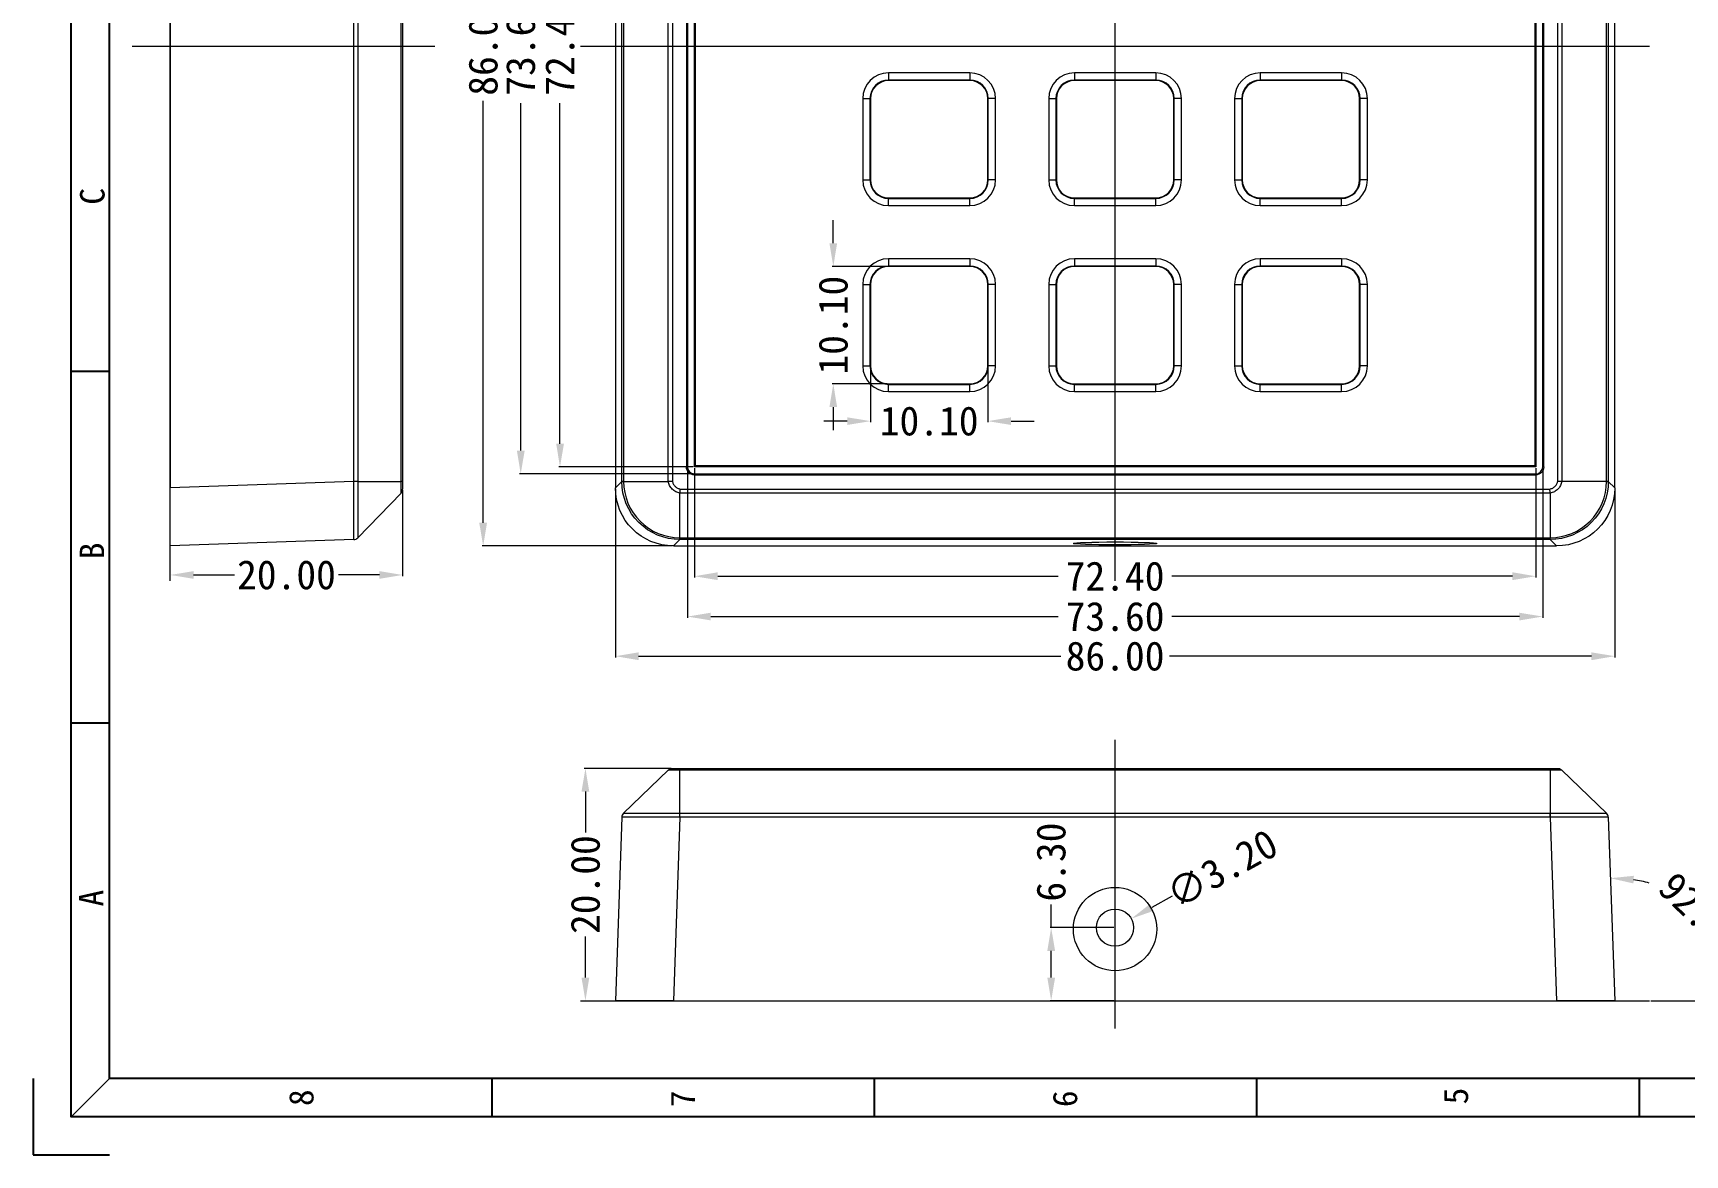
# Model space of a CAD drawing. Header units: inches. Extents: x -855 to -579, y 2307 to 2702.
# Drawn here: x -855.4 to -713.3, y 2506.4 to 2602.9 of the extents above; entities that cross this region are included whole.
import ezdxf
from ezdxf.enums import TextEntityAlignment as Align
from ezdxf.lldxf.tags import DXFTag

# ---------------------------------------------------------------- set-up
doc = ezdxf.new("R2010")
doc.units = ezdxf.units.IN
doc.header["$MEASUREMENT"] = 0
doc.layers.add('10', color=7, linetype='Continuous', true_color=0xffffff)
doc.layers.add('50', color=7, linetype='Continuous')
doc.layers.add('moldbase', color=7, linetype='Continuous', lineweight=20)
doc.styles.add('宋体', font='SimSun.ttf', dxfattribs={"width": 0.7})
tags = doc.linetypes.add('PHANTOM', pattern=[2.5, 1.25, -0.25, 0.25, -0.25, 0.25, -0.25]).pattern_tags.tags
tags[14:15] = [DXFTag(74, 4), DXFTag(75, 0), DXFTag(340, '0'), DXFTag(46, 0.0), DXFTag(50, 0.0), DXFTag(44, 0.0), DXFTag(45, 0.0)]
tags[12:13] = [DXFTag(74, 4), DXFTag(75, 0), DXFTag(340, '0'), DXFTag(46, 0.0), DXFTag(50, 0.0), DXFTag(44, 0.0), DXFTag(45, 0.0)]
tags[10:11] = [DXFTag(74, 4), DXFTag(75, 0), DXFTag(340, '0'), DXFTag(46, 0.0), DXFTag(50, 0.0), DXFTag(44, 0.0), DXFTag(45, 0.0)]
tags[8:9] = [DXFTag(74, 4), DXFTag(75, 0), DXFTag(340, '0'), DXFTag(46, 0.0), DXFTag(50, 0.0), DXFTag(44, 0.0), DXFTag(45, 0.0)]
tags[6:7] = [DXFTag(74, 4), DXFTag(75, 0), DXFTag(340, '0'), DXFTag(46, 0.0), DXFTag(50, 0.0), DXFTag(44, 0.0), DXFTag(45, 0.0)]
tags[4:5] = [DXFTag(74, 4), DXFTag(75, 0), DXFTag(340, '0'), DXFTag(46, 0.0), DXFTag(50, 0.0), DXFTag(44, 0.0), DXFTag(45, 0.0)]
doc.dimstyles.new('2.5', dxfattribs={"dimtxt": 2.5, "dimasz": 2, "dimexe": 0.1, "dimexo": 0.1, "dimgap": 0.1, "dimtad": 0, "dimzin": 0, "dimdsep": 46, "dimtxsty": 'Standard', "dimcen": 0, "dimclrd": 4, "dimclre": 4, "dimclrt": 3, "dimadec": 1, "dimazin": 0, "dimtfac": 1, "dimtofl": 0, "dimtmove": 0, "dimatfit": 3, "dimfxl": 0.18, "dimtolj": 1, "dimtzin": 0, "dimlwd": 9, "dimlwe": 9, "dimarcsym": 0})

# ---------------------------------------------------------------- blocks, each defined once
blk = doc.blocks.new('*D33')
at = {"color": 4, "lineweight": 9}
for p, q in [((-786.58, 2584.85), (-786.58, 2586.85)), ((-781.93, 2582.85), (-786.68, 2582.85)), ((-781.93, 2572.75), (-786.68, 2572.75)), ((-786.58, 2570.75), (-786.58, 2568.75))]:
    blk.add_line(p, q, dxfattribs=at)
for points in [[(-786.91, 2584.85), (-786.25, 2584.85), (-786.58, 2582.85)], [(-786.91, 2570.75), (-786.25, 2570.75), (-786.58, 2572.75)]]:
    blk.add_solid(points, dxfattribs=at)
at = {"layer": 'Defpoints', "color": 0, "lineweight": 9}
for p in [(-786.58, 2582.85), (-781.83, 2582.85), (-781.83, 2572.75)]:
    blk.add_point(p, dxfattribs=at)
at = {"color": 3, "lineweight": 9, "insert": (-786.58, 2577.8), "char_height": 2.5, "attachment_point": 5, "rotation": 90}
blk.add_mtext('\\A1;10.10', dxfattribs=at)
blk = doc.blocks.new('*D34')
at = {"color": 4, "lineweight": 9}
for p, q in [((-783.38, 2574.2), (-783.38, 2569.44)), ((-773.28, 2574.2), (-773.28, 2569.44)), ((-785.38, 2569.54), (-787.38, 2569.54)), ((-771.28, 2569.54), (-769.28, 2569.54))]:
    blk.add_line(p, q, dxfattribs=at)
for points in [[(-785.38, 2569.87), (-785.38, 2569.21), (-783.38, 2569.54)], [(-771.28, 2569.87), (-771.28, 2569.21), (-773.28, 2569.54)]]:
    blk.add_solid(points, dxfattribs=at)
at = {"layer": 'Defpoints', "color": 0, "lineweight": 9}
for p in [(-783.38, 2574.3), (-773.28, 2574.3), (-773.28, 2569.54)]:
    blk.add_point(p, dxfattribs=at)
at = {"color": 3, "lineweight": 9, "insert": (-778.33, 2569.54), "char_height": 2.5, "attachment_point": 5}
blk.add_mtext('\\A1;10.10', dxfattribs=at)
blk = doc.blocks.new('*D36')
at = {"color": 4, "lineweight": 9}
for p, q in [((-798.53, 2565.5), (-798.53, 2556.09)), ((-726.13, 2565.5), (-726.13, 2556.09)), ((-796.53, 2556.19), (-767.22, 2556.19)), ((-728.13, 2556.19), (-757.44, 2556.19))]:
    blk.add_line(p, q, dxfattribs=at)
for points in [[(-796.53, 2556.53), (-796.53, 2555.86), (-798.53, 2556.19)], [(-728.13, 2556.53), (-728.13, 2555.86), (-726.13, 2556.19)]]:
    blk.add_solid(points, dxfattribs=at)
at = {"layer": 'Defpoints', "color": 0, "lineweight": 9}
for p in [(-798.53, 2565.6), (-726.13, 2565.6), (-726.13, 2556.19)]:
    blk.add_point(p, dxfattribs=at)
at = {"color": 3, "lineweight": 9, "insert": (-762.33, 2556.19), "char_height": 2.5, "attachment_point": 5}
blk.add_mtext('\\A1;72.40', dxfattribs=at)
blk = doc.blocks.new('*D37')
at = {"color": 4, "lineweight": 9}
for p, q in [((-799.13, 2565.5), (-799.13, 2552.62)), ((-725.53, 2565.5), (-725.53, 2552.62)), ((-797.13, 2552.72), (-767.22, 2552.72)), ((-727.53, 2552.72), (-757.44, 2552.72))]:
    blk.add_line(p, q, dxfattribs=at)
for points in [[(-797.13, 2553.05), (-797.13, 2552.39), (-799.13, 2552.72)], [(-727.53, 2553.05), (-727.53, 2552.39), (-725.53, 2552.72)]]:
    blk.add_solid(points, dxfattribs=at)
at = {"layer": 'Defpoints', "color": 0, "lineweight": 9}
for p in [(-799.13, 2565.6), (-725.53, 2565.6), (-725.53, 2552.72)]:
    blk.add_point(p, dxfattribs=at)
at = {"color": 3, "lineweight": 9, "insert": (-762.33, 2552.72), "char_height": 2.5, "attachment_point": 5}
blk.add_mtext('\\A1;73.60', dxfattribs=at)
blk = doc.blocks.new('*D38')
at = {"color": 4, "lineweight": 9}
for p, q in [((-805.33, 2563.7), (-805.33, 2549.21)), ((-719.33, 2563.7), (-719.33, 2549.21)), ((-803.33, 2549.31), (-767.01, 2549.31)), ((-721.33, 2549.31), (-757.65, 2549.31))]:
    blk.add_line(p, q, dxfattribs=at)
for points in [[(-803.33, 2549.64), (-803.33, 2548.97), (-805.33, 2549.31)], [(-721.33, 2549.64), (-721.33, 2548.97), (-719.33, 2549.31)]]:
    blk.add_solid(points, dxfattribs=at)
at = {"layer": 'Defpoints', "color": 0, "lineweight": 9}
for p in [(-805.33, 2563.8), (-719.33, 2563.8), (-719.33, 2549.31)]:
    blk.add_point(p, dxfattribs=at)
at = {"color": 3, "lineweight": 9, "insert": (-762.33, 2549.31), "char_height": 2.5, "attachment_point": 5}
blk.add_mtext('\\A1;86.00', dxfattribs=at)
blk = doc.blocks.new('*D39')
at = {"color": 4, "lineweight": 9}
for p, q in [((-798.63, 2638), (-810.2, 2638)), ((-810.1, 2636), (-810.1, 2606.69)), ((-810.1, 2567.6), (-810.1, 2596.91)), ((-798.63, 2565.6), (-810.2, 2565.6))]:
    blk.add_line(p, q, dxfattribs=at)
for points in [[(-810.43, 2636), (-809.76, 2636), (-810.1, 2638)], [(-810.43, 2567.6), (-809.76, 2567.6), (-810.1, 2565.6)]]:
    blk.add_solid(points, dxfattribs=at)
at = {"layer": 'Defpoints', "color": 0, "lineweight": 9}
for p in [(-810.1, 2638), (-798.53, 2638), (-798.53, 2565.6)]:
    blk.add_point(p, dxfattribs=at)
at = {"color": 3, "lineweight": 9, "insert": (-810.1, 2601.8), "char_height": 2.5, "attachment_point": 5, "rotation": 90}
blk.add_mtext('\\A1;72.40', dxfattribs=at)
blk = doc.blocks.new('*D40')
at = {"color": 4, "lineweight": 9}
for p, q in [((-798.63, 2638.6), (-813.58, 2638.6)), ((-813.48, 2636.6), (-813.48, 2606.69)), ((-813.48, 2567), (-813.48, 2596.91)), ((-798.63, 2565), (-813.58, 2565))]:
    blk.add_line(p, q, dxfattribs=at)
for points in [[(-813.81, 2636.6), (-813.14, 2636.6), (-813.48, 2638.6)], [(-813.81, 2567), (-813.14, 2567), (-813.48, 2565)]]:
    blk.add_solid(points, dxfattribs=at)
at = {"layer": 'Defpoints', "color": 0, "lineweight": 9}
for p in [(-813.48, 2638.6), (-798.53, 2638.6), (-798.53, 2565)]:
    blk.add_point(p, dxfattribs=at)
at = {"color": 3, "lineweight": 9, "insert": (-813.48, 2601.8), "char_height": 2.5, "attachment_point": 5, "rotation": 90}
blk.add_mtext('\\A1;73.60', dxfattribs=at)
blk = doc.blocks.new('*D41')
at = {"color": 4, "lineweight": 9}
for p, q in [((-800.43, 2644.8), (-816.81, 2644.8)), ((-816.71, 2642.8), (-816.71, 2606.48)), ((-816.71, 2560.8), (-816.71, 2597.12)), ((-800.43, 2558.8), (-816.81, 2558.8))]:
    blk.add_line(p, q, dxfattribs=at)
for points in [[(-817.05, 2642.8), (-816.38, 2642.8), (-816.71, 2644.8)], [(-817.05, 2560.8), (-816.38, 2560.8), (-816.71, 2558.8)]]:
    blk.add_solid(points, dxfattribs=at)
at = {"layer": 'Defpoints', "color": 0, "lineweight": 9}
for p in [(-816.71, 2644.8), (-800.33, 2644.8), (-800.33, 2558.8)]:
    blk.add_point(p, dxfattribs=at)
at = {"color": 3, "lineweight": 9, "insert": (-816.71, 2601.8), "char_height": 2.5, "attachment_point": 5, "rotation": 90}
blk.add_mtext('\\A1;86.00', dxfattribs=at)
blk = doc.blocks.new('*D52')
at = {"color": 4, "lineweight": 9}
for p, q in [((-823.64, 2563.6), (-823.64, 2556.2)), ((-843.64, 2555.9), (-843.64, 2556.4)), ((-841.64, 2556.3), (-838.12, 2556.3)), ((-825.64, 2556.3), (-829.17, 2556.3))]:
    blk.add_line(p, q, dxfattribs=at)
for points in [[(-841.64, 2556.63), (-841.64, 2555.97), (-843.64, 2556.3)], [(-825.64, 2556.63), (-825.64, 2555.97), (-823.64, 2556.3)]]:
    blk.add_solid(points, dxfattribs=at)
at = {"layer": 'Defpoints', "color": 0, "lineweight": 9}
for p in [(-823.64, 2563.7), (-823.64, 2556.3), (-843.64, 2555.8)]:
    blk.add_point(p, dxfattribs=at)
at = {"color": 3, "lineweight": 9, "insert": (-833.64, 2556.3), "char_height": 2.5, "attachment_point": 5}
blk.add_mtext('\\A1;20.00', dxfattribs=at)
blk = doc.blocks.new('*D53')
at = {"color": 4, "lineweight": 9}
blk.add_line((-843.64, 2647.9), (-843.64, 2654.58), dxfattribs=at)
for start, end in [(74.3433, 78.1446), (9.8554, 13.6567)]:
    blk.add_arc((-843.64, 2644.8), 9.68, start, end, dxfattribs=at)
for points in [[(-841.69, 2653.94), (-841.62, 2654.61), (-843.64, 2654.48)], [(-833.77, 2646.48), (-834.43, 2646.43), (-833.96, 2644.46)]]:
    blk.add_solid(points, dxfattribs=at)
at = {"layer": 'Defpoints', "color": 0, "lineweight": 9}
for p in [(-835.15, 2649.44), (-843.64, 2647.8), (-843.64, 2644.8), (-827.84, 2644.25), (-843.64, 2555.8)]:
    blk.add_point(p, dxfattribs=at)
at = {"color": 3, "lineweight": 9, "insert": (-836.68, 2651.53), "char_height": 2.5, "attachment_point": 5, "rotation": 314}
blk.add_mtext('\\A1;92.0°', dxfattribs=at)
blk = doc.blocks.new('*D54')
at = {"color": 4, "lineweight": 9}
for p, q in [((-767.83, 2525.95), (-767.83, 2527.95)), ((-762.43, 2525.95), (-767.93, 2525.95)), ((-767.83, 2521.65), (-767.83, 2523.95)), ((-762.43, 2519.65), (-767.93, 2519.65))]:
    blk.add_line(p, q, dxfattribs=at)
for points in [[(-768.16, 2523.95), (-767.49, 2523.95), (-767.83, 2525.95)], [(-768.16, 2521.65), (-767.49, 2521.65), (-767.83, 2519.65)]]:
    blk.add_solid(points, dxfattribs=at)
at = {"layer": 'Defpoints', "color": 0, "lineweight": 9}
for p in [(-767.83, 2525.95), (-762.33, 2525.95), (-762.33, 2519.65)]:
    blk.add_point(p, dxfattribs=at)
at = {"color": 3, "lineweight": 9, "insert": (-767.83, 2531.59), "char_height": 2.5, "attachment_point": 5, "rotation": 90}
blk.add_mtext('\\A1;6.30', dxfattribs=at)
blk = doc.blocks.new('*D55')
at = {"color": 4, "lineweight": 9}
blk.add_line((-757.42, 2528.65), (-759.18, 2527.68), dxfattribs=at)
blk.add_solid([(-759.34, 2527.97), (-759.02, 2527.39), (-760.93, 2526.72)], dxfattribs=at)
at = {"layer": 'Defpoints', "color": 0, "lineweight": 9}
for p in [(-760.93, 2526.72), (-763.73, 2525.18)]:
    blk.add_point(p, dxfattribs=at)
at = {"color": 3, "lineweight": 9, "insert": (-753.13, 2531), "char_height": 2.5, "attachment_point": 5, "rotation": 28.7685}
blk.add_mtext('\\A1;∅3.20', dxfattribs=at)
blk = doc.blocks.new('*D56')
at = {"color": 4, "lineweight": 9}
for p, q in [((-800.53, 2539.65), (-808.01, 2539.65)), ((-807.91, 2537.65), (-807.91, 2534.13)), ((-807.91, 2521.65), (-807.91, 2525.18)), ((-808.23, 2519.65), (-807.81, 2519.65))]:
    blk.add_line(p, q, dxfattribs=at)
for points in [[(-808.25, 2537.65), (-807.58, 2537.65), (-807.91, 2539.65)], [(-808.25, 2521.65), (-807.58, 2521.65), (-807.91, 2519.65)]]:
    blk.add_solid(points, dxfattribs=at)
at = {"layer": 'Defpoints', "color": 0, "lineweight": 9}
for p in [(-807.91, 2539.65), (-800.43, 2539.65), (-808.33, 2519.65)]:
    blk.add_point(p, dxfattribs=at)
at = {"color": 3, "lineweight": 9, "insert": (-807.91, 2529.65), "char_height": 2.5, "attachment_point": 5, "rotation": 90}
blk.add_mtext('\\A1;20.00', dxfattribs=at)
blk = doc.blocks.new('*D57')
at = {"color": 4, "lineweight": 9}
blk.add_line((-716.23, 2519.65), (-708.68, 2519.65), dxfattribs=at)
for start, end in [(73.6118, 81.1263), (10.8737, 18.3882)]:
    blk.add_arc((-719.33, 2519.65), 10.55, start, end, dxfattribs=at)
for points in [[(-717.72, 2529.75), (-717.68, 2530.41), (-719.7, 2530.2)], [(-708.63, 2521.67), (-709.3, 2521.61), (-708.78, 2519.65)]]:
    blk.add_solid(points, dxfattribs=at)
at = {"layer": 'Defpoints', "color": 0, "lineweight": 9}
for p in [(-719.88, 2535.45), (-710.25, 2525.03), (-808.33, 2519.65), (-719.33, 2519.65), (-716.33, 2519.65)]:
    blk.add_point(p, dxfattribs=at)
at = {"color": 3, "lineweight": 9, "insert": (-712, 2527.24), "char_height": 2.5, "attachment_point": 5, "rotation": 316}
blk.add_mtext('\\A1;92.0°', dxfattribs=at)
blk = doc.blocks.new('7')
for p, q in [((2010.95, 338.69), (2015.95, 338.69)), ((2010.95, 292.69), (2015.95, 292.69)), ((2065.95, 246.19), (2065.95, 241.19)), ((2115.95, 246.19), (2115.95, 241.19)), ((2165.95, 246.19), (2165.95, 241.19)), ((2215.95, 246.19), (2215.95, 241.19))]:
    blk.add_line(p, q)
at = {"color": 8}
for p, q in [((2005.95, 246.19), (2005.95, 236.19)), ((2005.95, 236.19), (2015.95, 236.19))]:
    blk.add_line(p, q, dxfattribs=at)
for points in [[(2420.95, 241.19), (2010.95, 241.19), (2010.95, 528.19), (2420.95, 528.19)], [(2415.95, 246.19), (2015.95, 246.19), (2015.95, 523.19), (2415.95, 523.19)]]:
    blk.add_lwpolyline(points, close=True)
at = {"layer": 'moldbase'}
blk.add_line((2015.95, 246.19), (2010.95, 241.19), dxfattribs=at)
at = {"style": '宋体'}
for s, p in [('C', (2013.7, 361.55)), ('B', (2013.65, 315.18)), ('A', (2013.54, 269.78)), ('8', (2041.05, 243.68)), ('7', (2090.91, 243.53)), ('6', (2140.91, 243.54)), ('5', (2192.02, 243.9))]:
    blk.add_text(s, height=3.2, rotation=90, dxfattribs=at).set_placement(p, align=Align.MIDDLE)

msp = doc.modelspace()

# ---------------------------------------------------------------- linework, layer by layer
at = {"layer": '10', "color": 1, "linetype": 'PHANTOM', "lineweight": 9, "ltscale": 8}
for p, q in [((-843.641, 2555.799), (-843.641, 2647.799)), ((-762.331, 2555.799), (-762.331, 2647.799)), ((-808.331, 2601.799), (-716.331, 2601.799)), ((-808.331, 2519.65), (-716.331, 2519.65))]:
    msp.add_line(p, q, dxfattribs=at)
at = {"layer": '10', "color": 7, "lineweight": 9}
for p, q in [((-843.641, 2639.802), (-843.641, 2563.796)), ((-827.841, 2564.355), (-827.841, 2639.243)), ((-827.499, 2639.243), (-827.499, 2564.355)), ((-823.782, 2564.355), (-823.782, 2639.243)), ((-823.641, 2639.218), (-823.641, 2564.38)), ((-805.331, 2639.802), (-805.331, 2563.796)), ((-804.78, 2564.355), (-804.78, 2639.243)), ((-804.627, 2639.243), (-804.627, 2564.355)), ((-800.778, 2564.355), (-800.778, 2639.243)), ((-800.431, 2639.218), (-800.431, 2564.38)), ((-724.232, 2564.38), (-724.232, 2639.218)), ((-723.885, 2639.243), (-723.885, 2564.355)), ((-720.036, 2564.355), (-720.036, 2639.243)), ((-719.883, 2639.243), (-719.883, 2564.355)), ((-719.331, 2563.796), (-719.331, 2639.802)), ((-799.221, 2638.001), (-799.221, 2565.597)), ((-799.133, 2638.001), (-799.133, 2565.597)), ((-798.533, 2565.597), (-798.533, 2638.001)), ((-798.445, 2565.686), (-798.445, 2637.912)), ((-726.218, 2637.912), (-726.218, 2565.686)), ((-726.13, 2638.001), (-726.13, 2565.597)), ((-725.53, 2565.597), (-725.53, 2638.001)), ((-725.442, 2565.597), (-725.442, 2638.001)), ((-774.831, 2599.512), (-781.831, 2599.512)), ((-781.831, 2599.512), (-781.831, 2598.891)), ((-774.831, 2598.891), (-781.831, 2598.891)), ((-781.831, 2598.891), (-781.831, 2598.849)), ((-774.831, 2598.849), (-781.831, 2598.849)), ((-774.831, 2599.512), (-774.831, 2598.891)), ((-774.831, 2598.891), (-774.831, 2598.849)), ((-758.831, 2599.512), (-765.831, 2599.512)), ((-765.831, 2599.512), (-765.831, 2598.891)), ((-758.831, 2598.891), (-765.831, 2598.891)), ((-765.831, 2598.891), (-765.831, 2598.849)), ((-758.831, 2598.849), (-765.831, 2598.849)), ((-758.831, 2599.512), (-758.831, 2598.891)), ((-758.831, 2598.891), (-758.831, 2598.849)), ((-742.831, 2599.512), (-749.831, 2599.512)), ((-749.831, 2599.512), (-749.831, 2598.891)), ((-742.831, 2598.891), (-749.831, 2598.891)), ((-749.831, 2598.891), (-749.831, 2598.849)), ((-742.831, 2598.849), (-749.831, 2598.849)), ((-742.831, 2599.512), (-742.831, 2598.891)), ((-742.831, 2598.891), (-742.831, 2598.849)), ((-784.044, 2597.299), (-784.044, 2590.299)), ((-784.044, 2597.299), (-783.423, 2597.299)), ((-783.423, 2597.299), (-783.423, 2590.299)), ((-783.423, 2597.299), (-783.381, 2597.299)), ((-783.381, 2597.299), (-783.381, 2590.299)), ((-773.281, 2590.299), (-773.281, 2597.299)), ((-773.24, 2597.299), (-773.281, 2597.299)), ((-772.619, 2597.299), (-773.24, 2597.299)), ((-773.24, 2590.299), (-773.24, 2597.299)), ((-772.619, 2590.299), (-772.619, 2597.299)), ((-768.044, 2597.299), (-768.044, 2590.299)), ((-768.044, 2597.299), (-767.423, 2597.299)), ((-767.423, 2597.299), (-767.423, 2590.299)), ((-767.423, 2597.299), (-767.381, 2597.299)), ((-767.381, 2597.299), (-767.381, 2590.299)), ((-757.24, 2597.299), (-757.281, 2597.299)), ((-757.281, 2590.299), (-757.281, 2597.299)), ((-756.619, 2597.299), (-757.24, 2597.299)), ((-757.24, 2590.299), (-757.24, 2597.299)), ((-756.619, 2590.299), (-756.619, 2597.299)), ((-752.044, 2597.299), (-751.423, 2597.299)), ((-752.044, 2597.299), (-752.044, 2590.299)), ((-751.423, 2597.299), (-751.423, 2590.299)), ((-751.423, 2597.299), (-751.381, 2597.299)), ((-751.381, 2597.299), (-751.381, 2590.299)), ((-741.24, 2597.299), (-741.281, 2597.299)), ((-741.281, 2590.299), (-741.281, 2597.299)), ((-740.619, 2597.299), (-741.24, 2597.299)), ((-741.24, 2590.299), (-741.24, 2597.299)), ((-740.619, 2590.299), (-740.619, 2597.299)), ((-784.044, 2590.299), (-783.423, 2590.299)), ((-783.423, 2590.299), (-783.381, 2590.299)), ((-773.24, 2590.299), (-773.281, 2590.299)), ((-772.619, 2590.299), (-773.24, 2590.299)), ((-768.044, 2590.299), (-767.423, 2590.299)), ((-767.423, 2590.299), (-767.381, 2590.299)), ((-757.24, 2590.299), (-757.281, 2590.299)), ((-756.619, 2590.299), (-757.24, 2590.299)), ((-752.044, 2590.299), (-751.423, 2590.299)), ((-751.423, 2590.299), (-751.381, 2590.299)), ((-741.24, 2590.299), (-741.281, 2590.299)), ((-740.619, 2590.299), (-741.24, 2590.299)), ((-781.831, 2588.707), (-781.831, 2588.749)), ((-781.831, 2588.749), (-774.831, 2588.749)), ((-781.831, 2588.086), (-781.831, 2588.707)), ((-781.831, 2588.707), (-774.831, 2588.707)), ((-781.831, 2588.086), (-774.831, 2588.086)), ((-774.831, 2588.707), (-774.831, 2588.749)), ((-774.831, 2588.086), (-774.831, 2588.707)), ((-765.831, 2588.707), (-765.831, 2588.749)), ((-765.831, 2588.749), (-758.831, 2588.749)), ((-765.831, 2588.086), (-765.831, 2588.707)), ((-765.831, 2588.707), (-758.831, 2588.707)), ((-765.831, 2588.086), (-758.831, 2588.086)), ((-758.831, 2588.707), (-758.831, 2588.749)), ((-758.831, 2588.086), (-758.831, 2588.707)), ((-749.831, 2588.707), (-749.831, 2588.749)), ((-749.831, 2588.749), (-742.831, 2588.749)), ((-749.831, 2588.707), (-742.831, 2588.707)), ((-749.831, 2588.086), (-749.831, 2588.707)), ((-749.831, 2588.086), (-742.831, 2588.086)), ((-742.831, 2588.707), (-742.831, 2588.749)), ((-742.831, 2588.086), (-742.831, 2588.707)), ((-774.831, 2583.512), (-781.831, 2583.512)), ((-781.831, 2583.512), (-781.831, 2582.891)), ((-774.831, 2583.512), (-774.831, 2582.891)), ((-758.831, 2583.512), (-765.831, 2583.512)), ((-765.831, 2583.512), (-765.831, 2582.891)), ((-758.831, 2583.512), (-758.831, 2582.891)), ((-742.831, 2583.512), (-749.831, 2583.512)), ((-749.831, 2583.512), (-749.831, 2582.891)), ((-742.831, 2583.512), (-742.831, 2582.891)), ((-774.831, 2582.891), (-781.831, 2582.891)), ((-781.831, 2582.891), (-781.831, 2582.849)), ((-774.831, 2582.849), (-781.831, 2582.849)), ((-774.831, 2582.891), (-774.831, 2582.849)), ((-758.831, 2582.891), (-765.831, 2582.891)), ((-765.831, 2582.891), (-765.831, 2582.849)), ((-758.831, 2582.849), (-765.831, 2582.849)), ((-758.831, 2582.891), (-758.831, 2582.849)), ((-742.831, 2582.891), (-749.831, 2582.891)), ((-749.831, 2582.891), (-749.831, 2582.849)), ((-742.831, 2582.849), (-749.831, 2582.849)), ((-742.831, 2582.891), (-742.831, 2582.849)), ((-784.044, 2581.299), (-784.044, 2574.299)), ((-784.044, 2581.299), (-783.423, 2581.299)), ((-783.423, 2581.299), (-783.423, 2574.299)), ((-783.423, 2581.299), (-783.381, 2581.299)), ((-783.381, 2581.299), (-783.381, 2574.299)), ((-773.281, 2574.299), (-773.281, 2581.299)), ((-773.24, 2581.299), (-773.281, 2581.299)), ((-773.24, 2574.299), (-773.24, 2581.299)), ((-772.619, 2581.299), (-773.24, 2581.299)), ((-772.619, 2574.299), (-772.619, 2581.299)), ((-768.044, 2581.299), (-768.044, 2574.299)), ((-768.044, 2581.299), (-767.423, 2581.299)), ((-767.423, 2581.299), (-767.423, 2574.299)), ((-767.423, 2581.299), (-767.381, 2581.299)), ((-767.381, 2581.299), (-767.381, 2574.299)), ((-757.24, 2581.299), (-757.281, 2581.299)), ((-757.281, 2574.299), (-757.281, 2581.299)), ((-756.619, 2581.299), (-757.24, 2581.299)), ((-757.24, 2574.299), (-757.24, 2581.299)), ((-756.619, 2574.299), (-756.619, 2581.299)), ((-752.044, 2581.299), (-752.044, 2574.299)), ((-752.044, 2581.299), (-751.423, 2581.299)), ((-751.423, 2581.299), (-751.423, 2574.299)), ((-751.423, 2581.299), (-751.381, 2581.299)), ((-751.381, 2581.299), (-751.381, 2574.299)), ((-741.24, 2581.299), (-741.281, 2581.299)), ((-741.281, 2574.299), (-741.281, 2581.299)), ((-741.24, 2574.299), (-741.24, 2581.299)), ((-740.619, 2581.299), (-741.24, 2581.299)), ((-740.619, 2574.299), (-740.619, 2581.299)), ((-784.044, 2574.299), (-783.423, 2574.299)), ((-783.423, 2574.299), (-783.381, 2574.299)), ((-773.24, 2574.299), (-773.281, 2574.299)), ((-772.619, 2574.299), (-773.24, 2574.299)), ((-768.044, 2574.299), (-767.423, 2574.299)), ((-767.423, 2574.299), (-767.381, 2574.299)), ((-757.24, 2574.299), (-757.281, 2574.299)), ((-756.619, 2574.299), (-757.24, 2574.299)), ((-752.044, 2574.299), (-751.423, 2574.299)), ((-751.423, 2574.299), (-751.381, 2574.299)), ((-741.24, 2574.299), (-741.281, 2574.299)), ((-740.619, 2574.299), (-741.24, 2574.299)), ((-781.831, 2572.707), (-781.831, 2572.749)), ((-781.831, 2572.749), (-774.831, 2572.749)), ((-781.831, 2572.086), (-781.831, 2572.707)), ((-781.831, 2572.707), (-774.831, 2572.707)), ((-781.831, 2572.086), (-774.831, 2572.086)), ((-774.831, 2572.707), (-774.831, 2572.749)), ((-774.831, 2572.086), (-774.831, 2572.707)), ((-765.831, 2572.707), (-765.831, 2572.749)), ((-765.831, 2572.749), (-758.831, 2572.749)), ((-765.831, 2572.086), (-765.831, 2572.707)), ((-765.831, 2572.707), (-758.831, 2572.707)), ((-765.831, 2572.086), (-758.831, 2572.086)), ((-758.831, 2572.707), (-758.831, 2572.749)), ((-758.831, 2572.086), (-758.831, 2572.707)), ((-749.831, 2572.707), (-749.831, 2572.749)), ((-749.831, 2572.749), (-742.831, 2572.749)), ((-749.831, 2572.086), (-749.831, 2572.707)), ((-749.831, 2572.707), (-742.831, 2572.707)), ((-749.831, 2572.086), (-742.831, 2572.086)), ((-742.831, 2572.707), (-742.831, 2572.749)), ((-742.831, 2572.086), (-742.831, 2572.707)), ((-799.221, 2565.597), (-799.133, 2565.597)), ((-798.445, 2565.686), (-798.533, 2565.597)), ((-726.13, 2565.597), (-798.533, 2565.597)), ((-798.533, 2564.909), (-798.533, 2564.997)), ((-798.533, 2564.997), (-726.13, 2564.997)), ((-798.533, 2564.909), (-726.13, 2564.909)), ((-726.218, 2565.686), (-798.445, 2565.686)), ((-726.218, 2565.686), (-726.13, 2565.597)), ((-726.13, 2564.909), (-726.13, 2564.997)), ((-725.442, 2565.597), (-725.53, 2565.597)), ((-827.841, 2564.348), (-843.641, 2563.796)), ((-843.641, 2558.799), (-843.641, 2563.796)), ((-827.499, 2564.355), (-827.841, 2564.355)), ((-827.499, 2564.355), (-823.783, 2564.355)), ((-827.499, 2559.503), (-823.783, 2563.351)), ((-804.78, 2564.348), (-805.331, 2563.796)), ((-804.627, 2564.355), (-804.78, 2564.355)), ((-804.627, 2564.355), (-800.78, 2564.355)), ((-724.887, 2563.352), (-799.776, 2563.352)), ((-799.776, 2559.503), (-799.776, 2563.351)), ((-799.75, 2563.699), (-724.913, 2563.699)), ((-724.887, 2563.351), (-724.887, 2559.503)), ((-720.036, 2564.355), (-723.883, 2564.355)), ((-719.883, 2564.355), (-720.036, 2564.355)), ((-719.883, 2564.348), (-719.331, 2563.796)), ((-827.841, 2559.351), (-843.641, 2558.799)), ((-799.783, 2559.351), (-800.334, 2558.799)), ((-799.776, 2559.503), (-724.887, 2559.503)), ((-799.776, 2559.351), (-799.776, 2559.503)), ((-724.887, 2559.351), (-799.776, 2559.351)), ((-724.887, 2559.351), (-724.887, 2559.503)), ((-724.88, 2559.351), (-724.328, 2558.799)), ((-800.334, 2558.799), (-724.328, 2558.799)), ((-804.627, 2535.793), (-800.78, 2539.508)), ((-724.887, 2539.51), (-799.776, 2539.51)), ((-799.776, 2535.793), (-799.776, 2539.508)), ((-799.75, 2539.65), (-724.913, 2539.65)), ((-724.887, 2539.508), (-724.887, 2535.793)), ((-720.036, 2535.793), (-723.883, 2539.508)), ((-804.78, 2535.451), (-805.331, 2519.65)), ((-799.783, 2535.451), (-800.334, 2519.65)), ((-799.783, 2535.451), (-799.784, 2535.793)), ((-799.776, 2535.451), (-799.776, 2535.793)), ((-799.776, 2535.793), (-724.887, 2535.793)), ((-724.887, 2535.451), (-799.776, 2535.451)), ((-724.887, 2535.451), (-724.887, 2535.793)), ((-724.88, 2535.451), (-724.328, 2519.65)), ((-719.883, 2535.451), (-719.331, 2519.65)), ((-800.334, 2519.65), (-805.331, 2519.65)), ((-800.334, 2519.65), (-724.328, 2519.65)), ((-719.331, 2519.65), (-724.328, 2519.65))]:
    msp.add_line(p, q, dxfattribs=at)
at = {"layer": '10', "color": 1, "linetype": 'PHANTOM', "lineweight": 9, "ltscale": 5}
for p, q in [((-846.932, 2601.799), (-820.882, 2601.799)), ((-762.331, 2517.268), (-762.331, 2542.116))]:
    msp.add_line(p, q, dxfattribs=at)
at = {"layer": '10', "color": 7, "lineweight": 9}
msp.add_circle((-762.331, 2525.95), 1.6, dxfattribs=at)
for centre, radius, start, end in [((-781.831, 2597.299), 2.213, 90, 180), ((-781.831, 2597.299), 1.592, 90, 180), ((-781.831, 2597.299), 1.55, 90, 180), ((-774.831, 2597.299), 2.213, 0, 90), ((-774.831, 2597.299), 1.592, 0, 90), ((-774.831, 2597.299), 1.55, 0, 90), ((-765.831, 2597.299), 2.213, 90, 180), ((-765.831, 2597.299), 1.592, 90, 180), ((-765.831, 2597.299), 1.55, 90, 180), ((-758.831, 2597.299), 2.213, 0, 90), ((-758.831, 2597.299), 1.592, 0, 90), ((-758.831, 2597.299), 1.55, 0, 90), ((-749.831, 2597.299), 2.213, 90, 180), ((-749.831, 2597.299), 1.592, 90, 180), ((-749.831, 2597.299), 1.55, 90, 180), ((-742.831, 2597.299), 2.213, 0, 90), ((-742.831, 2597.299), 1.592, 0, 90), ((-742.831, 2597.299), 1.55, 0, 90), ((-781.831, 2590.299), 2.213, 180, 270), ((-781.831, 2590.299), 1.592, 180, 270), ((-781.831, 2590.299), 1.55, 180, 270), ((-774.831, 2590.299), 2.213, 270, 0), ((-774.831, 2590.299), 1.592, 270, 0), ((-774.831, 2590.299), 1.55, 270, 0), ((-765.831, 2590.299), 2.213, 180, 270), ((-765.831, 2590.299), 1.592, 180, 270), ((-765.831, 2590.299), 1.55, 180, 270), ((-758.831, 2590.299), 2.213, 270, 0), ((-758.831, 2590.299), 1.592, 270, 0), ((-758.831, 2590.299), 1.55, 270, 0), ((-749.831, 2590.299), 2.213, 180, 270), ((-749.831, 2590.299), 1.592, 180, 270), ((-749.831, 2590.299), 1.55, 180, 270), ((-742.831, 2590.299), 2.213, 270, 0), ((-742.831, 2590.299), 1.592, 270, 0), ((-742.831, 2590.299), 1.55, 270, 0), ((-781.831, 2581.299), 2.213, 90, 180), ((-774.831, 2581.299), 2.213, 0, 90), ((-765.831, 2581.299), 2.213, 90, 180), ((-758.831, 2581.299), 2.213, 0, 90), ((-749.831, 2581.299), 2.213, 90, 180), ((-742.831, 2581.299), 2.213, 0, 90), ((-781.831, 2581.299), 1.592, 90, 180), ((-781.831, 2581.299), 1.55, 90, 180), ((-774.831, 2581.299), 1.592, 0, 90), ((-774.831, 2581.299), 1.55, 0, 90), ((-765.831, 2581.299), 1.592, 90, 180), ((-765.831, 2581.299), 1.55, 90, 180), ((-758.831, 2581.299), 1.592, 0, 90), ((-758.831, 2581.299), 1.55, 0, 90), ((-749.831, 2581.299), 1.592, 90, 180), ((-749.831, 2581.299), 1.55, 90, 180), ((-742.831, 2581.299), 1.592, 0, 90), ((-742.831, 2581.299), 1.55, 0, 90), ((-781.831, 2574.299), 2.213, 180, 270), ((-781.831, 2574.299), 1.592, 180, 270), ((-781.831, 2574.299), 1.55, 180, 270), ((-774.831, 2574.299), 2.213, 270, 0), ((-774.831, 2574.299), 1.592, 270, 0), ((-774.831, 2574.299), 1.55, 270, 0), ((-765.831, 2574.299), 2.213, 180, 270), ((-765.831, 2574.299), 1.592, 180, 270), ((-765.831, 2574.299), 1.55, 180, 270), ((-758.831, 2574.299), 2.213, 270, 0), ((-758.831, 2574.299), 1.592, 270, 0), ((-758.831, 2574.299), 1.55, 270, 0), ((-749.831, 2574.299), 2.213, 180, 270), ((-749.831, 2574.299), 1.592, 180, 270), ((-749.831, 2574.299), 1.55, 180, 270), ((-742.831, 2574.299), 2.213, 270, 0), ((-742.831, 2574.299), 1.592, 270, 0), ((-742.831, 2574.299), 1.55, 270, 0), ((-798.533, 2565.597), 0.6, 180, 270), ((-726.13, 2565.597), 0.6, 270, 0), ((-827.858, 2559.851), 0.5, 271.99999, 316), ((-804.28, 2535.433), 0.5, 133.99994, 178), ((-720.383, 2535.433), 0.5, 1.99999, 46.00001)]:
    msp.add_arc(centre, radius, start, end, dxfattribs=at)
at = {"layer": '10', "color": 7, "lineweight": 9, "extrusion": (0, 0, -1)}
for centre, start, end in [((798.533, 2565.597), 270, 0), ((726.13, 2565.597), 180, 270)]:
    msp.add_arc(centre, 0.688, start, end, dxfattribs=at)
at = {"layer": '10', "color": 7, "lineweight": 9}
for centre, major_axis, ratio, start_param, end_param in [((-827.858, 2564.348), (0.5, -0.002), 0.0001241, 0.7679055, 1.53589), ((-804.28, 2564.348), (0.5, 0), 0.0035541, 3.1764995, 3.9444778), ((-720.383, 2564.348), (0.5, 0), 0.0022832, 5.4803038, 6.2482788), ((-827.858, 2559.851), (0, -0.5), 0.9999974, 0.0349065, 0.8028815), ((-799.783, 2559.851), (0, -0.5), 0.0022832, 5.4803038, 6.2482788), ((-762.331, 2559.015), (3.582, 0), 0.0349421, 4.712389, 10.9955743), ((-724.88, 2559.851), (0, -0.5), 0.0035541, 0.0349068, 0.8028852), ((-804.28, 2535.433), (0.5, -0.017), 0.9999937, 2.3736145, 3.1415931), ((-724.88, 2535.433), (-0.002, -0.5), 0.0001241, 3.9094981, 4.6774826), ((-720.383, 2535.433), (0.5, 0), 0.9999974, 0.0349065, 0.8028815), ((-762.331, 2525.825), (0, 3.584), 0.9993901, 3.1415927, 9.424778)]:
    msp.add_ellipse(centre, major_axis=major_axis, ratio=ratio, start_param=start_param, end_param=end_param, dxfattribs=at)
at = {"layer": '10', "color": 7, "lineweight": 9, "extrusion": (0, 0, -1)}
for centre, major_axis in [((-800.328, 2563.802), (-3.54, -3.54)), ((-724.334, 2563.802), (3.54, -3.54))]:
    msp.add_ellipse(centre, major_axis=major_axis, ratio=0.9987828, start_param=5.4983961, end_param=7.0679745, dxfattribs=at)
at = {"layer": '10', "color": 7, "lineweight": 9}
for points, knots in [([(-827.843, 2559.351), (-827.837, 2559.349), (-827.839, 2559.383), (-827.839, 2559.48), (-827.839, 2559.52), (-827.838, 2559.615), (-827.838, 2559.671), (-827.837, 2559.795), (-827.837, 2559.865), (-827.837, 2560.019), (-827.837, 2560.104), (-827.836, 2560.378), (-827.836, 2560.585), (-827.836, 2560.931), (-827.836, 2561.052), (-827.837, 2561.307), (-827.837, 2561.439), (-827.837, 2561.846), (-827.836, 2562.132), (-827.838, 2562.583), (-827.839, 2562.737), (-827.839, 2563.053), (-827.839, 2563.212), (-827.839, 2563.693), (-827.841, 2564.018), (-827.841, 2564.348)], [0, 0, 0, 0, 0.125, 0.125, 0.1875, 0.1875, 0.25, 0.25, 0.3125, 0.3125, 0.375, 0.375, 0.5, 0.5, 0.5625, 0.5625, 0.625, 0.625, 0.75, 0.75, 0.8125, 0.8125, 0.875, 0.875, 1, 1, 1, 1]), ([(-827.499, 2564.347), (-827.499, 2564.187), (-827.499, 2564.027), (-827.498, 2563.712), (-827.499, 2563.555), (-827.499, 2563.245), (-827.5, 2563.091), (-827.5, 2562.785), (-827.499, 2562.636), (-827.498, 2562.199), (-827.499, 2561.922), (-827.499, 2561.528), (-827.499, 2561.4), (-827.499, 2561.153), (-827.499, 2561.036), (-827.499, 2560.701), (-827.499, 2560.501), (-827.499, 2560.235), (-827.499, 2560.153), (-827.499, 2560.003), (-827.499, 2559.936), (-827.499, 2559.815), (-827.499, 2559.761), (-827.499, 2559.669), (-827.499, 2559.629), (-827.499, 2559.535), (-827.5, 2559.506), (-827.498, 2559.501)], [0, 0, 0, 0, 0.0625, 0.0625, 0.125, 0.125, 0.1875, 0.1875, 0.25, 0.25, 0.375, 0.375, 0.4375, 0.4375, 0.5, 0.5, 0.625, 0.625, 0.6875, 0.6875, 0.75, 0.75, 0.8125, 0.8125, 0.875, 0.875, 1, 1, 1, 1]), ([(-823.783, 2563.351), (-823.783, 2563.36), (-823.782, 2563.374), (-823.781, 2563.412), (-823.781, 2563.436), (-823.78, 2563.522), (-823.779, 2563.596), (-823.779, 2563.732), (-823.779, 2563.78), (-823.78, 2563.882), (-823.78, 2563.937), (-823.781, 2564.108), (-823.782, 2564.228), (-823.783, 2564.355)], [0, 0, 0, 0, 0.125, 0.125, 0.25, 0.25, 0.5, 0.5, 0.625, 0.625, 0.75, 0.75, 1, 1, 1, 1]), ([(-823.782, 2564.355), (-823.737, 2564.358), (-823.701, 2564.362), (-823.678, 2564.366), (-823.655, 2564.37), (-823.643, 2564.373), (-823.642, 2564.378), (-823.641, 2564.382)], [0, 0, 0, 0, 0.5020596, 0.5020596, 0.5020596, 0.9705409, 1, 1, 1, 1]), ([(-823.782, 2563.352), (-823.759, 2563.375), (-823.739, 2563.4), (-823.705, 2563.454), (-823.69, 2563.483), (-823.666, 2563.542), (-823.657, 2563.573), (-823.645, 2563.635), (-823.641, 2563.668), (-823.641, 2563.699)], [0, 0, 0, 0, 0.25, 0.25, 0.5, 0.5, 0.75, 0.75, 1, 1, 1, 1]), ([(-823.641, 2564.38), (-823.641, 2564.293), (-823.641, 2564.208), (-823.641, 2564.13), (-823.641, 2564.058), (-823.641, 2563.99), (-823.641, 2563.932), (-823.641, 2563.859), (-823.641, 2563.799), (-823.641, 2563.758), (-823.641, 2563.73), (-823.641, 2563.71), (-823.641, 2563.699)], [0, 0, 0, 0, 0.2575448, 0.2575448, 0.2575448, 0.4972573, 0.4972573, 0.4972573, 0.7994341, 0.7994341, 0.7994341, 1, 1, 1, 1]), ([(-799.783, 2559.351), (-801.103, 2559.351), (-802.397, 2559.894), (-804.239, 2561.738), (-804.78, 2563.028), (-804.78, 2564.348)], [0, 0, 0, 0, 0.5, 0.5, 1, 1, 1, 1]), ([(-804.627, 2564.347), (-804.626, 2563.068), (-804.1, 2561.817), (-802.315, 2560.031), (-801.062, 2559.505), (-799.784, 2559.503)], [0, 0, 0, 0, 0.5, 0.5, 1, 1, 1, 1]), ([(-799.776, 2563.351), (-799.839, 2563.36), (-799.901, 2563.374), (-800.022, 2563.412), (-800.081, 2563.436), (-800.251, 2563.522), (-800.353, 2563.596), (-800.489, 2563.732), (-800.53, 2563.78), (-800.604, 2563.882), (-800.638, 2563.937), (-800.724, 2564.108), (-800.762, 2564.228), (-800.78, 2564.355)], [0, 0, 0, 0, 0.125, 0.125, 0.25, 0.25, 0.5, 0.5, 0.625, 0.625, 0.75, 0.75, 1, 1, 1, 1]), ([(-800.778, 2564.355), (-800.732, 2564.358), (-800.678, 2564.362), (-800.588, 2564.368), (-800.558, 2564.37), (-800.495, 2564.375), (-800.463, 2564.378), (-800.431, 2564.38)], [0, 0, 0, 0, 0.5, 0.5, 0.75, 0.75, 1, 1, 1, 1]), ([(-800.431, 2564.38), (-800.417, 2564.295), (-800.39, 2564.214), (-800.312, 2564.06), (-800.261, 2563.991), (-800.139, 2563.869), (-800.07, 2563.819), (-799.956, 2563.76), (-799.916, 2563.743), (-799.835, 2563.716), (-799.793, 2563.706), (-799.75, 2563.699)], [0, 0, 0, 0, 0.25, 0.25, 0.5, 0.5, 0.75, 0.75, 0.875, 0.875, 1, 1, 1, 1]), ([(-799.776, 2563.352), (-799.774, 2563.375), (-799.772, 2563.4), (-799.769, 2563.454), (-799.767, 2563.483), (-799.762, 2563.542), (-799.76, 2563.573), (-799.755, 2563.635), (-799.753, 2563.668), (-799.75, 2563.699)], [0, 0, 0, 0, 0.25, 0.25, 0.5, 0.5, 0.75, 0.75, 1, 1, 1, 1]), ([(-724.913, 2563.699), (-724.827, 2563.713), (-724.746, 2563.74), (-724.593, 2563.819), (-724.524, 2563.87), (-724.402, 2563.992), (-724.351, 2564.06), (-724.293, 2564.174), (-724.276, 2564.214), (-724.249, 2564.296), (-724.239, 2564.337), (-724.232, 2564.38)], [0, 0, 0, 0, 0.25, 0.25, 0.5, 0.5, 0.75, 0.75, 0.875, 0.875, 1, 1, 1, 1]), ([(-724.887, 2563.352), (-724.89, 2563.399), (-724.894, 2563.452), (-724.901, 2563.542), (-724.903, 2563.573), (-724.907, 2563.635), (-724.91, 2563.668), (-724.913, 2563.699)], [0, 0, 0, 0, 0.5, 0.5, 0.75, 0.75, 1, 1, 1, 1]), ([(-723.883, 2564.355), (-723.892, 2564.291), (-723.906, 2564.23), (-723.944, 2564.109), (-723.969, 2564.049), (-724.055, 2563.879), (-724.128, 2563.777), (-724.264, 2563.642), (-724.312, 2563.601), (-724.415, 2563.526), (-724.469, 2563.493), (-724.64, 2563.407), (-724.761, 2563.369), (-724.887, 2563.351)], [0, 0, 0, 0, 0.125, 0.125, 0.25, 0.25, 0.5, 0.5, 0.625, 0.625, 0.75, 0.75, 1, 1, 1, 1]), ([(-719.883, 2564.348), (-719.883, 2563.028), (-720.426, 2561.734), (-722.27, 2559.891), (-723.56, 2559.351), (-724.88, 2559.351)], [0, 0, 0, 0, 0.5, 0.5, 1, 1, 1, 1]), ([(-724.879, 2559.503), (-723.6, 2559.505), (-722.35, 2560.03), (-720.564, 2561.815), (-720.037, 2563.068), (-720.036, 2564.347)], [0, 0, 0, 0, 0.5, 0.5, 1, 1, 1, 1]), ([(-724.232, 2564.38), (-724.2, 2564.378), (-724.167, 2564.375), (-724.105, 2564.37), (-724.074, 2564.368), (-724.015, 2564.364), (-723.986, 2564.362), (-723.933, 2564.358), (-723.908, 2564.356), (-723.885, 2564.355)], [0, 0, 0, 0, 0.25, 0.25, 0.5, 0.5, 0.75, 0.75, 1, 1, 1, 1]), ([(-799.776, 2539.508), (-799.883, 2539.509), (-799.989, 2539.51), (-800.088, 2539.511), (-800.22, 2539.512), (-800.344, 2539.512), (-800.446, 2539.512), (-800.528, 2539.512), (-800.599, 2539.512), (-800.654, 2539.511), (-800.717, 2539.51), (-800.761, 2539.51), (-800.78, 2539.508)], [0, 0, 0, 0, 0.2136064, 0.2136064, 0.2136064, 0.5025604, 0.5025604, 0.5025604, 0.7319623, 0.7319623, 0.7319623, 1, 1, 1, 1]), ([(-800.778, 2539.51), (-800.732, 2539.555), (-800.678, 2539.589), (-800.588, 2539.626), (-800.558, 2539.635), (-800.495, 2539.647), (-800.463, 2539.65), (-800.431, 2539.65)], [0, 0, 0, 0, 0.5, 0.5, 0.75, 0.75, 1, 1, 1, 1]), ([(-800.431, 2539.65), (-800.417, 2539.65), (-800.388, 2539.65), (-800.347, 2539.65), (-800.309, 2539.65), (-800.26, 2539.65), (-800.202, 2539.65), (-800.129, 2539.65), (-800.042, 2539.65), (-799.948, 2539.65), (-799.885, 2539.65), (-799.818, 2539.65), (-799.75, 2539.65)], [0, 0, 0, 0, 0.2575448, 0.2575448, 0.2575448, 0.4972573, 0.4972573, 0.4972573, 0.7994341, 0.7994341, 0.7994341, 1, 1, 1, 1]), ([(-799.776, 2539.51), (-799.773, 2539.549), (-799.77, 2539.581), (-799.766, 2539.605), (-799.762, 2539.628), (-799.758, 2539.643), (-799.754, 2539.648), (-799.75, 2539.65)], [0, 0, 0, 0, 0.4398329, 0.4398329, 0.4398329, 0.8796133, 1, 1, 1, 1]), ([(-724.887, 2539.51), (-724.89, 2539.554), (-724.894, 2539.59), (-724.898, 2539.614), (-724.902, 2539.636), (-724.905, 2539.649), (-724.91, 2539.649), (-724.914, 2539.65)], [0, 0, 0, 0, 0.5020596, 0.5020596, 0.5020596, 0.9705409, 1, 1, 1, 1]), ([(-724.913, 2539.65), (-724.826, 2539.65), (-724.74, 2539.65), (-724.663, 2539.65), (-724.59, 2539.65), (-724.523, 2539.65), (-724.465, 2539.65), (-724.392, 2539.65), (-724.332, 2539.65), (-724.29, 2539.65), (-724.263, 2539.65), (-724.243, 2539.65), (-724.232, 2539.65)], [0, 0, 0, 0, 0.2575448, 0.2575448, 0.2575448, 0.4972573, 0.4972573, 0.4972573, 0.7994341, 0.7994341, 0.7994341, 1, 1, 1, 1]), ([(-723.883, 2539.508), (-723.892, 2539.509), (-723.906, 2539.509), (-723.944, 2539.51), (-723.969, 2539.511), (-724.055, 2539.512), (-724.128, 2539.512), (-724.264, 2539.512), (-724.312, 2539.512), (-724.415, 2539.512), (-724.469, 2539.511), (-724.64, 2539.51), (-724.761, 2539.509), (-724.887, 2539.508)], [0, 0, 0, 0, 0.125, 0.125, 0.25, 0.25, 0.5, 0.5, 0.625, 0.625, 0.75, 0.75, 1, 1, 1, 1]), ([(-724.232, 2539.65), (-724.2, 2539.65), (-724.167, 2539.647), (-724.105, 2539.635), (-724.074, 2539.626), (-724.015, 2539.602), (-723.986, 2539.587), (-723.933, 2539.552), (-723.908, 2539.532), (-723.885, 2539.51)], [0, 0, 0, 0, 0.25, 0.25, 0.5, 0.5, 0.75, 0.75, 1, 1, 1, 1]), ([(-799.783, 2535.451), (-801.103, 2535.452), (-802.397, 2535.455), (-804.239, 2535.455), (-804.782, 2535.454), (-804.78, 2535.448)], [0, 0, 0, 0, 0.5, 0.5, 1, 1, 1, 1]), ([(-804.627, 2535.793), (-804.623, 2535.791), (-804.619, 2535.793), (-804.587, 2535.793), (-804.564, 2535.793), (-804.502, 2535.792), (-804.463, 2535.792), (-804.37, 2535.792), (-804.316, 2535.792), (-804.134, 2535.793), (-803.986, 2535.793), (-803.723, 2535.793), (-803.628, 2535.793), (-803.426, 2535.793), (-803.319, 2535.793), (-802.985, 2535.793), (-802.741, 2535.793), (-802.345, 2535.793), (-802.207, 2535.793), (-801.928, 2535.793), (-801.785, 2535.793), (-801.494, 2535.793), (-801.346, 2535.793), (-801.043, 2535.793), (-800.888, 2535.793), (-800.419, 2535.793), (-800.103, 2535.793), (-799.784, 2535.793)], [0, 0, 0, 0, 0.0625, 0.0625, 0.125, 0.125, 0.1875, 0.1875, 0.25, 0.25, 0.375, 0.375, 0.4375, 0.4375, 0.5, 0.5, 0.625, 0.625, 0.6875, 0.6875, 0.75, 0.75, 0.8125, 0.8125, 0.875, 0.875, 1, 1, 1, 1]), ([(-719.883, 2535.448), (-719.881, 2535.454), (-719.916, 2535.452), (-720.012, 2535.453), (-720.053, 2535.453), (-720.148, 2535.453), (-720.203, 2535.454), (-720.328, 2535.454), (-720.397, 2535.454), (-720.552, 2535.455), (-720.637, 2535.455), (-720.911, 2535.455), (-721.118, 2535.455), (-721.464, 2535.455), (-721.585, 2535.455), (-721.84, 2535.455), (-721.972, 2535.455), (-722.378, 2535.455), (-722.664, 2535.455), (-723.116, 2535.453), (-723.27, 2535.453), (-723.585, 2535.452), (-723.744, 2535.452), (-724.225, 2535.453), (-724.55, 2535.451), (-724.88, 2535.451)], [0, 0, 0, 0, 0.125, 0.125, 0.1875, 0.1875, 0.25, 0.25, 0.3125, 0.3125, 0.375, 0.375, 0.5, 0.5, 0.5625, 0.5625, 0.625, 0.625, 0.75, 0.75, 0.8125, 0.8125, 0.875, 0.875, 1, 1, 1, 1]), ([(-724.879, 2535.793), (-724.719, 2535.792), (-724.56, 2535.793), (-724.244, 2535.793), (-724.088, 2535.793), (-723.777, 2535.792), (-723.623, 2535.792), (-723.317, 2535.792), (-723.168, 2535.792), (-722.731, 2535.793), (-722.454, 2535.793), (-722.061, 2535.793), (-721.932, 2535.793), (-721.686, 2535.793), (-721.568, 2535.793), (-721.234, 2535.793), (-721.033, 2535.793), (-720.768, 2535.793), (-720.685, 2535.793), (-720.536, 2535.793), (-720.468, 2535.793), (-720.347, 2535.793), (-720.294, 2535.793), (-720.201, 2535.793), (-720.162, 2535.793), (-720.068, 2535.793), (-720.038, 2535.792), (-720.034, 2535.794)], [0, 0, 0, 0, 0.0625, 0.0625, 0.125, 0.125, 0.1875, 0.1875, 0.25, 0.25, 0.375, 0.375, 0.4375, 0.4375, 0.5, 0.5, 0.625, 0.625, 0.6875, 0.6875, 0.75, 0.75, 0.8125, 0.8125, 0.875, 0.875, 1, 1, 1, 1])]:
    msp.add_open_spline(points, degree=3, knots=knots, dxfattribs=at)
for points, degree in [([(-827.841, 2564.348), (-827.841, 2564.355)], 1), ([(-827.499, 2564.355), (-827.499, 2564.347)], 1), ([(-823.783, 2564.355), (-823.783, 2564.355), (-823.782, 2564.355), (-823.782, 2564.355)], 3), ([(-823.782, 2563.352), (-823.782, 2563.352), (-823.783, 2563.351), (-823.783, 2563.351)], 3), ([(-804.78, 2564.348), (-804.78, 2564.355)], 1), ([(-804.627, 2564.355), (-804.627, 2564.347)], 1), ([(-800.78, 2564.355), (-800.779, 2564.355), (-800.779, 2564.355), (-800.778, 2564.355)], 3), ([(-799.776, 2563.352), (-799.776, 2563.352), (-799.776, 2563.351), (-799.776, 2563.351)], 3), ([(-724.887, 2563.351), (-724.887, 2563.351), (-724.887, 2563.352), (-724.887, 2563.352)], 3), ([(-723.885, 2564.355), (-723.884, 2564.355), (-723.883, 2564.355), (-723.883, 2564.355)], 3), ([(-720.036, 2564.347), (-720.036, 2564.355)], 1), ([(-719.883, 2564.355), (-719.883, 2564.348)], 1), ([(-827.841, 2559.351), (-827.841, 2559.351)], 1), ([(-827.499, 2559.503), (-827.499, 2559.503)], 1), ([(-799.784, 2559.503), (-799.776, 2559.503)], 1), ([(-799.776, 2559.351), (-799.783, 2559.351)], 1), ([(-724.887, 2559.503), (-724.879, 2559.503)], 1), ([(-724.88, 2559.351), (-724.887, 2559.351)], 1), ([(-800.78, 2539.508), (-800.779, 2539.509), (-800.779, 2539.509), (-800.778, 2539.51)], 3), ([(-799.776, 2539.51), (-799.776, 2539.509), (-799.776, 2539.509), (-799.776, 2539.508)], 3), ([(-724.887, 2539.508), (-724.887, 2539.509), (-724.887, 2539.509), (-724.887, 2539.51)], 3), ([(-723.885, 2539.51), (-723.884, 2539.509), (-723.883, 2539.509), (-723.883, 2539.508)], 3), ([(-804.78, 2535.451), (-804.78, 2535.451)], 1), ([(-804.627, 2535.793), (-804.627, 2535.793)], 1), ([(-799.784, 2535.793), (-799.776, 2535.793)], 1), ([(-799.776, 2535.451), (-799.783, 2535.451)], 1), ([(-724.887, 2535.793), (-724.879, 2535.793)], 1), ([(-724.88, 2535.451), (-724.887, 2535.451)], 1), ([(-720.036, 2535.793), (-720.036, 2535.793)], 1), ([(-719.883, 2535.451), (-719.883, 2535.451)], 1)]:
    msp.add_open_spline(points, degree=degree, dxfattribs=at)

# ---------------------------------------------------------------- block references
at = {"layer": '50', "color": 7, "linetype": 'Continuous', "lineweight": 9, "xscale": 0.6581563421108854, "yscale": 0.6581563421115106, "zscale": 0.6581563421113705}
msp.add_blockref('7', (-2175.679, 2350.93), dxfattribs=at)

# ---------------------------------------------------------------- dimensions: what is measured, and where the dimension line sits
at = {"color": 4, "lineweight": 9}
for base, line1, line2, picture, middle in [((-835.145, 2649.444), ((-827.841, 2644.247), (-843.641, 2644.799)), ((-843.641, 2555.799), (-843.641, 2647.799)), '*D53', (-836.676, 2651.525)), ((-710.253, 2525.033), ((-808.331, 2519.65), (-716.331, 2519.65)), ((-719.883, 2535.451), (-719.331, 2519.65)), '*D57', (-712, 2527.242))]:
    dim = msp.add_angular_dim_2l(base=base, line1=line1, line2=line2, dimstyle='2.5', dxfattribs=at)
    dim.commit()
    dim.dimension.update_dxf_attribs({"geometry": picture, "text_midpoint": middle})
for base, p1, p2, picture, middle in [((-816.714, 2644.799), (-800.334, 2558.799), (-800.334, 2644.799), '*D41', (-816.714, 2601.799)), ((-813.475, 2638.601), (-798.533, 2564.997), (-798.533, 2638.601), '*D40', (-813.475, 2601.799)), ((-810.097, 2638.001), (-798.533, 2565.597), (-798.533, 2638.001), '*D39', (-810.097, 2601.799)), ((-786.58, 2582.849), (-781.831, 2572.749), (-781.831, 2582.849), '*D33', (-786.58, 2577.799)), ((-807.912, 2539.65), (-808.331, 2519.65), (-800.431, 2539.65), '*D56', (-807.912, 2529.65)), ((-767.826, 2525.95), (-762.331, 2519.65), (-762.331, 2525.95), '*D54', (-767.826, 2531.592))]:
    dim = msp.add_linear_dim(base=base, p1=p1, p2=p2, angle=90, dimstyle='2.5', dxfattribs=at)
    dim.commit()
    dim.dimension.update_dxf_attribs({"geometry": picture, "text_midpoint": middle})
for base, p1, p2, picture, middle in [((-773.281, 2569.54), (-783.381, 2574.299), (-773.281, 2574.299), '*D34', (-778.331, 2569.54)), ((-725.53, 2552.72), (-799.133, 2565.597), (-725.53, 2565.597), '*D37', (-762.331, 2552.72)), ((-726.13, 2556.194), (-798.533, 2565.597), (-726.13, 2565.597), '*D36', (-762.331, 2556.194)), ((-823.641, 2556.3), (-843.641, 2555.799), (-823.641, 2563.699), '*D52', (-833.641, 2556.3)), ((-719.331, 2549.308), (-805.331, 2563.796), (-719.331, 2563.796), '*D38', (-762.331, 2549.308))]:
    dim = msp.add_linear_dim(base=base, p1=p1, p2=p2, dimstyle='2.5', dxfattribs=at)
    dim.commit()
    dim.dimension.update_dxf_attribs({"geometry": picture, "text_midpoint": middle})
dim = msp.add_diameter_dim_2p(p1=(-763.734, 2525.18), p2=(-760.929, 2526.72), dimstyle='2.5', dxfattribs=at)
dim.commit()
dim.dimension.update_dxf_attribs({"geometry": '*D55', "text_midpoint": (-753.135, 2530.999)})

doc.saveas('drawing.dxf')
